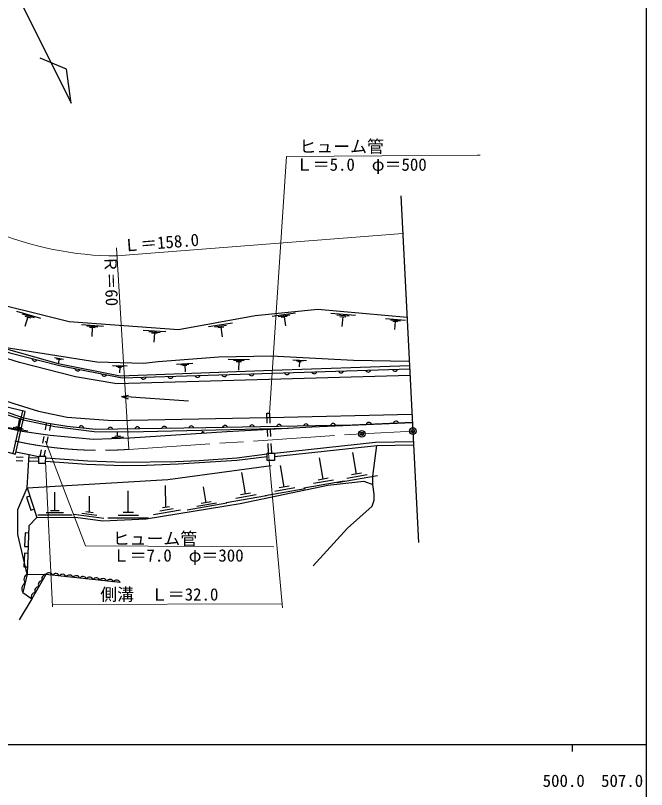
# Model space of a CAD drawing. Units: millimetres, scale not verified. Extents: x 40000 to 680000, y 20000 to 380000.
# Drawn here: x 485584 to 579000, y 198357 to 312909 of the extents above; entities that cross this region are included whole.
import ezdxf
from ezdxf.enums import TextEntityAlignment as Align

# ---------------------------------------------------------------- set-up
doc = ezdxf.new("R2010")
doc.units = ezdxf.units.MM
doc.header["$LTSCALE"] = 1000
doc.header["$PDMODE"] = 32
doc.header["$PDSIZE"] = 500
doc.linetypes.add('CHAIN', pattern=[18.5, 12, -1.5, 3.5, -1.5])
for name, color, linetype, lineweight in [('M-BGD', 7, 'Continuous', 25), ('M-BMK', 2, 'CHAIN', 13), ('M-BMK-SRVR', 3, 'Continuous', 25), ('M-STR-HTXT', 7, 'Continuous', 13), ('M-TTL-BAND', 7, 'Continuous', 25)]:
    doc.layers.add(name, color=color, linetype=linetype, lineweight=lineweight)
doc.layers.add('M-OTRS', color=6, linetype='Continuous')
doc.styles.add('ＭＳ ゴシック', font='')
doc.styles.get('ＭＳ ゴシック').set_extended_font_data('MS Gothic')

msp = doc.modelspace()

# ---------------------------------------------------------------- linework, layer by layer
at = {"layer": 'M-BGD'}
for p, q in [((485758, 269172), (489267, 268132)), ((486583, 268736), (488338, 268217)), ((486970, 268431), (487847, 268171)), ((487408, 268301), (486993, 266897)), ((523589, 268423), (527026, 268928)), ((524473, 268377), (526192, 268630)), ((524928, 268268), (525787, 268395)), ((525358, 268332), (525560, 266957)), ((532262, 268871), (535902, 268544)), ((533156, 268607), (534976, 268444)), ((533595, 268384), (534505, 268303)), ((534050, 268343), (533919, 266888)), ((540343, 268073), (543330, 267805)), ((495333, 267189), (498630, 266951)), ((496146, 266964), (497794, 266845)), ((514137, 266879), (517712, 267404)), ((515057, 266832), (516845, 267094)), ((541076, 267856), (542570, 267722)), ((541436, 267673), (542183, 267606)), ((541810, 267640), (541702, 266445)), ((496546, 266770), (497370, 266710)), ((496958, 266740), (496863, 265421)), ((504504, 266359), (507857, 266117)), ((505330, 266131), (507006, 266010)), ((505737, 265933), (506575, 265872)), ((506156, 265902), (506059, 264561)), ((515530, 266718), (516424, 266850)), ((515977, 266784), (516187, 265354)), ((491363, 262282), (492714, 262070)), ((491680, 262094), (492355, 261988)), ((492017, 262041), (491933, 261501)), ((509438, 261300), (511814, 261454)), ((510039, 261219), (511227, 261296)), ((517076, 262049), (520229, 261978)), ((517861, 261874), (519437, 261838)), ((518251, 261707), (519040, 261689)), ((518645, 261698), (518617, 260437)), ((526638, 261963), (528663, 261858)), ((527139, 261835), (528151, 261783)), ((527387, 261721), (527893, 261694)), ((527640, 261708), (527598, 260897)), ((499931, 261120), (502100, 261076)), ((500471, 261001), (501556, 260978)), ((500740, 260887), (501282, 260876)), ((501011, 260881), (500993, 260014)), ((510344, 261120), (510938, 261158)), ((510641, 261139), (510703, 260189)), ((501294, 256531), (502311, 256727)), ((511188, 255821), (501294, 256531)), ((501294, 256531), (502272, 256193)), ((486637, 254377), (485183, 248084)), ((522794, 254034), (523180, 254034)), ((522859, 252587), (522794, 254034)), ((523180, 254034), (523253, 252586)), ((485998, 251945), (486201, 253108)), ((490011, 251577), (490199, 252551)), ((490645, 251509), (490838, 252433)), ((487401, 251400), (484494, 251908)), ((486699, 251673), (485246, 251927)), ((486361, 251881), (485635, 252009)), ((500707, 250624), (500666, 251312)), ((513494, 251236), (513129, 251214)), ((513312, 251225), (513301, 251407)), ((522948, 250589), (522903, 251588)), ((523304, 251588), (523355, 250589)), ((489632, 249614), (489821, 250595)), ((490237, 249551), (490441, 250530)), ((501577, 250503), (499857, 250402)), ((501137, 250649), (500277, 250599)), ((489254, 247658), (489442, 248632)), ((523057, 248143), (522993, 249590)), ((523405, 249590), (523479, 248143)), ((485706, 247617), (486705, 247567)), ((487302, 243021), (487612, 247938)), ((487704, 247517), (489008, 247452)), ((489839, 247647), (490032, 248572)), ((531114, 244287), (530565, 247464)), ((536064, 245050), (535515, 248228)), ((485663, 247056), (486662, 247020)), ((487662, 246984), (488998, 246936)), ((525374, 243128), (524825, 246305)), ((519634, 242101), (519085, 245279)), ((536809, 245179), (535320, 244921)), ((534230, 244008), (528273, 242977)), ((532672, 244147), (529694, 243632)), ((531859, 244416), (530370, 244158)), ((539180, 244771), (533223, 243741)), ((537622, 244911), (534644, 244396)), ((507865, 240127), (507778, 243350)), ((513833, 240798), (513425, 243155)), ((526932, 242989), (523954, 242473)), ((526119, 243257), (524630, 242999)), ((487707, 241762), (487231, 241609)), ((491427, 239623), (491428, 242347)), ((496538, 239363), (496535, 241755)), ((502275, 239330), (502276, 242555)), ((522750, 241822), (516793, 240792)), ((521192, 241962), (518214, 241447)), ((520379, 242230), (518890, 241973)), ((528490, 242849), (522533, 241819)), ((487231, 241609), (487843, 239705)), ((516881, 240719), (510989, 239699)), ((515357, 240758), (512411, 240249)), ((514569, 240926), (513096, 240671)), ((487843, 239705), (488319, 239858)), ((492066, 239623), (490789, 239623)), ((497093, 239286), (495983, 239440)), ((509988, 239676), (506017, 238989)), ((508926, 239901), (506941, 239558)), ((508361, 240212), (507368, 240041)), ((493981, 238942), (488874, 238943)), ((492704, 239282), (490151, 239283)), ((498676, 238461), (494234, 239080)), ((497607, 238912), (495386, 239222)), ((505298, 238523), (499252, 238525)), ((503787, 238927), (500764, 238928)), ((503031, 239330), (501520, 239331)), ((487004, 236326), (486937, 234327)), ((487503, 236309), (487004, 236326)), ((486937, 234327), (487437, 234310)), ((486903, 233327), (486836, 231328)), ((487403, 233311), (486903, 233327)), ((486836, 231328), (487336, 231312)), ((487300, 230247), (486686, 227526)), ((487300, 230247), (490091, 230177)), ((490091, 230177), (488003, 226596)), ((501080, 229001), (490091, 230177)), ((486686, 227526), (488003, 226596)), ((488003, 226596), (486149, 223486))]:
    msp.add_line(p, q, dxfattribs=at)
for points in [[(472491, 342597), (493831, 299915), (493117, 304967), (489228, 306612)], [(412605, 290586), (417818, 287782), (432313, 279330), (459656, 263371), (469412, 257812), (473756, 255403), (479048, 253388), (480075, 253033), (484459, 251848), (486552, 251414), (490739, 250782), (497098, 250229), (502508, 250426), (516885, 251335), (529444, 252019), (544344, 252681)], [(439953, 286870), (441361, 290549), (441748, 290795), (442011, 290795), (456516, 286881), (460816, 277297), (479408, 271129), (493508, 267614), (509727, 266442), (521049, 268496), (530343, 269470), (543550, 268285)], [(451799, 279901), (475966, 265948), (484761, 262973), (492080, 261130), (501401, 259286), (523650, 259997), (543939, 260631)], [(451937, 280157), (466108, 272158), (476069, 266256), (484887, 263394), (491885, 261428), (501071, 259579), (523610, 260399), (543915, 261114)], [(543991, 259613), (521385, 258990), (500610, 258398), (494489, 259424), (486195, 261557), (479362, 263650), (474544, 265665), (472174, 267007), (451347, 279064)], [(448682, 274122), (461905, 266415), (471108, 261123), (477822, 258182), (483229, 256194), (485353, 255479), (488986, 254356), (493234, 253443), (499939, 252987), (505179, 253092), (522741, 253408), (523182, 253412), (544280, 253930)], [(486806, 253339), (480678, 255412), (472924, 258600), (467155, 261912), (460181, 265925), (448036, 272926)], [(447860, 272599), (470312, 259710), (471866, 258788), (480599, 255066), (486743, 253069), (491388, 252076), (497231, 251334), (502387, 251302), (525987, 251831)], [(543885, 261698), (535623, 261847), (523458, 262479), (515678, 262321), (506712, 261670), (504551, 261395), (497623, 261617), (483933, 263759), (466108, 272158)], [(544344, 252681), (535449, 252286), (513750, 251891), (497498, 251643), (493199, 252091), (490199, 252551), (486806, 253339)], [(523938, 248143), (538874, 249771), (544487, 249874)], [(523938, 247665), (539072, 249246), (544514, 249350)], [(529632, 231451), (534727, 237020), (538400, 240298), (538686, 241189), (538703, 242066), (538479, 243497), (538475, 244752), (539072, 249246)], [(485647, 248330), (487612, 247938), (489011, 247642)], [(522838, 247616), (518330, 247047), (509678, 246508), (504935, 246321), (501471, 246259), (496096, 246462), (490051, 246898)], [(490061, 247429), (496282, 246990), (501732, 246806), (509263, 246885), (512765, 247043), (518373, 247464), (522838, 248014)], [(487302, 243021), (508114, 244254), (523412, 246334)], [(487300, 230247), (485920, 236110), (485920, 239783), (487302, 243021)], [(487302, 243021), (488724, 238598), (487539, 237374), (487300, 230247)], [(488724, 238598), (494482, 238678), (498510, 238126), (504909, 238402), (518850, 240693), (531844, 243418), (537136, 243971), (538479, 243497)]]:
    msp.add_lwpolyline(points, dxfattribs=at)
for points in [[(480758, 255760), (479343, 249597), (485568, 247984), (487024, 254285)], [(489011, 247642), (488994, 246677), (490047, 246658), (490064, 247643), (489012, 247662)], [(522838, 248143), (523938, 248143), (523938, 247054), (522838, 247054)]]:
    msp.add_lwpolyline(points, close=True, dxfattribs=at)
for centre, radius, start, end in [((488441, 262133), 384, 178.54719, 333.18643), ((494795, 260679), 384, 181.49501, 336.13424), ((525796, 260149), 384, 194.47028, 349.10951), ((529794, 260274), 384, 194.47028, 349.10951), ((533792, 260399), 384, 194.47028, 349.10951), ((537790, 260524), 384, 194.47028, 349.10951), ((541788, 260649), 384, 194.47028, 349.10951), ((498719, 259903), 384, 181.49501, 336.13424), ((504527, 259471), 384, 194.51051, 349.14975), ((508525, 259598), 384, 194.51051, 349.14975), ((512523, 259726), 384, 194.51051, 349.14975), ((516521, 259854), 384, 194.51051, 349.14975), ((520519, 259982), 384, 194.51051, 349.14975), ((495340, 251783), 384, 6.72937, 161.36861), ((503625, 251652), 384, 13.55608, 168.19531), ((507625, 251713), 384, 13.55608, 168.19531), ((511624, 251775), 384, 13.55608, 168.19531), ((516603, 251859), 384, 13.72245, 168.36169), ((520602, 251932), 384, 13.72245, 168.36169), ((524601, 252004), 384, 13.72245, 168.36169), ((528601, 252077), 384, 13.72245, 168.36169), ((532600, 252150), 384, 13.72245, 168.36169), ((537902, 252311), 384, 15.22484, 169.86407), ((541898, 252488), 384, 15.22484, 169.86407), ((499626, 251591), 384, 13.55608, 168.19531), ((490562, 229854), 570, 22.19756, 145.58436), ((491561, 229747), 570, 22.19756, 145.58436), ((487791, 229421), 960, 120.71881, 213.83248), ((489565, 228684), 598, 89.60798, 209.87915), ((490087, 229579), 598, 89.60798, 209.87915), ((492560, 229640), 570, 22.19756, 145.58436), ((493559, 229534), 570, 22.19756, 145.58436), ((494558, 229427), 570, 22.19756, 145.58436), ((495557, 229320), 570, 22.19756, 145.58436), ((496556, 229213), 570, 22.19756, 145.58436), ((497555, 229106), 570, 22.19756, 145.58436), ((498554, 228999), 570, 22.19756, 145.58436), ((499553, 228892), 570, 22.19756, 145.58436), ((500552, 228785), 570, 22.19756, 145.58436), ((487484, 228061), 960, 120.71881, 213.83248), ((489043, 227789), 598, 89.60798, 209.87915), ((488521, 226894), 598, 89.60798, 209.87915)]:
    msp.add_arc(centre, radius, start, end, dxfattribs=at)
at = {"layer": 'M-BMK'}
for p, q in [((502373, 248697), (536856, 251002)), ((536856, 251002), (544409, 251404))]:
    msp.add_line(p, q, dxfattribs=at)
msp.add_arc((498216, 307995), 59444, 239.82619, 274.00983, dxfattribs=at)
at = {"layer": 'M-BMK-SRVR'}
for p, q in [((542637, 286219), (544409, 251404)), ((544409, 251404), (545247, 234934))]:
    msp.add_line(p, q, dxfattribs=at)
for centre in [(536856, 251002), (544409, 251404)]:
    msp.add_circle(centre, 500, dxfattribs=at)
for p in [(536856, 251002), (544409, 251404)]:
    msp.add_point(p, dxfattribs=at)
at = {"layer": 'M-OTRS'}
msp.add_point((544409, 251404), dxfattribs=at)
at = {"layer": 'M-STR-HTXT'}
for p, q in [((500590, 277320), (542920, 280643)), ((500515, 278523), (502373, 248697)), ((523057, 248143), (525132, 225238)), ((491061, 225369), (490051, 246898)), ((491043, 225755), (525080, 225815))]:
    msp.add_line(p, q, dxfattribs=at)
for points in [[(554372, 292247), (553937, 292247), (525698, 292050), (523180, 254034)], [(490017, 249893), (495935, 234401), (523818, 234282)]]:
    msp.add_lwpolyline(points, dxfattribs=at)
msp.add_arc((500711, 325474), 48154, 247.2751, 269.85605, dxfattribs=at)
at = {"layer": 'M-TTL-BAND'}
for p, q in [((579000, 20000), (579000, 370000)), ((40000, 205000), (579000, 205000)), ((568000, 205000), (568000, 204000))]:
    msp.add_line(p, q, dxfattribs=at)

# ---------------------------------------------------------------- texts
at = {"layer": 'M-STR-HTXT', "style": 'ＭＳ ゴシック'}
for s, p in [('ヒューム管', (527626, 292063)), ('Ｌ＝5.0\u3000φ＝500', (527084, 289383)), ('ヒューム管', (499980, 234033)), ('Ｌ＝7.0\u3000φ＝300', (499980, 231533)), ('側溝\u3000Ｌ＝32.0', (498134, 225768))]:
    msp.add_text(s, height=1833, dxfattribs=at).set_placement(p, align=Align.BOTTOM_LEFT)
for s, rotation, p in [('Ｌ＝158.0', 4.488, (501662, 277404)), ('Ｒ＝60', 272.01, (498154, 277339))]:
    msp.add_text(s, height=1833, rotation=rotation, dxfattribs=at).set_placement(p, align=Align.BOTTOM_LEFT)
at = {"layer": 'M-TTL-BAND', "style": 'ＭＳ ゴシック'}
for s, p in [('500.0', (566741, 198195)), ('507.0', (575387, 198195))]:
    msp.add_text(s, height=1833, dxfattribs=at).set_placement(p, align=Align.BOTTOM_CENTER)

doc.saveas('drawing.dxf')
